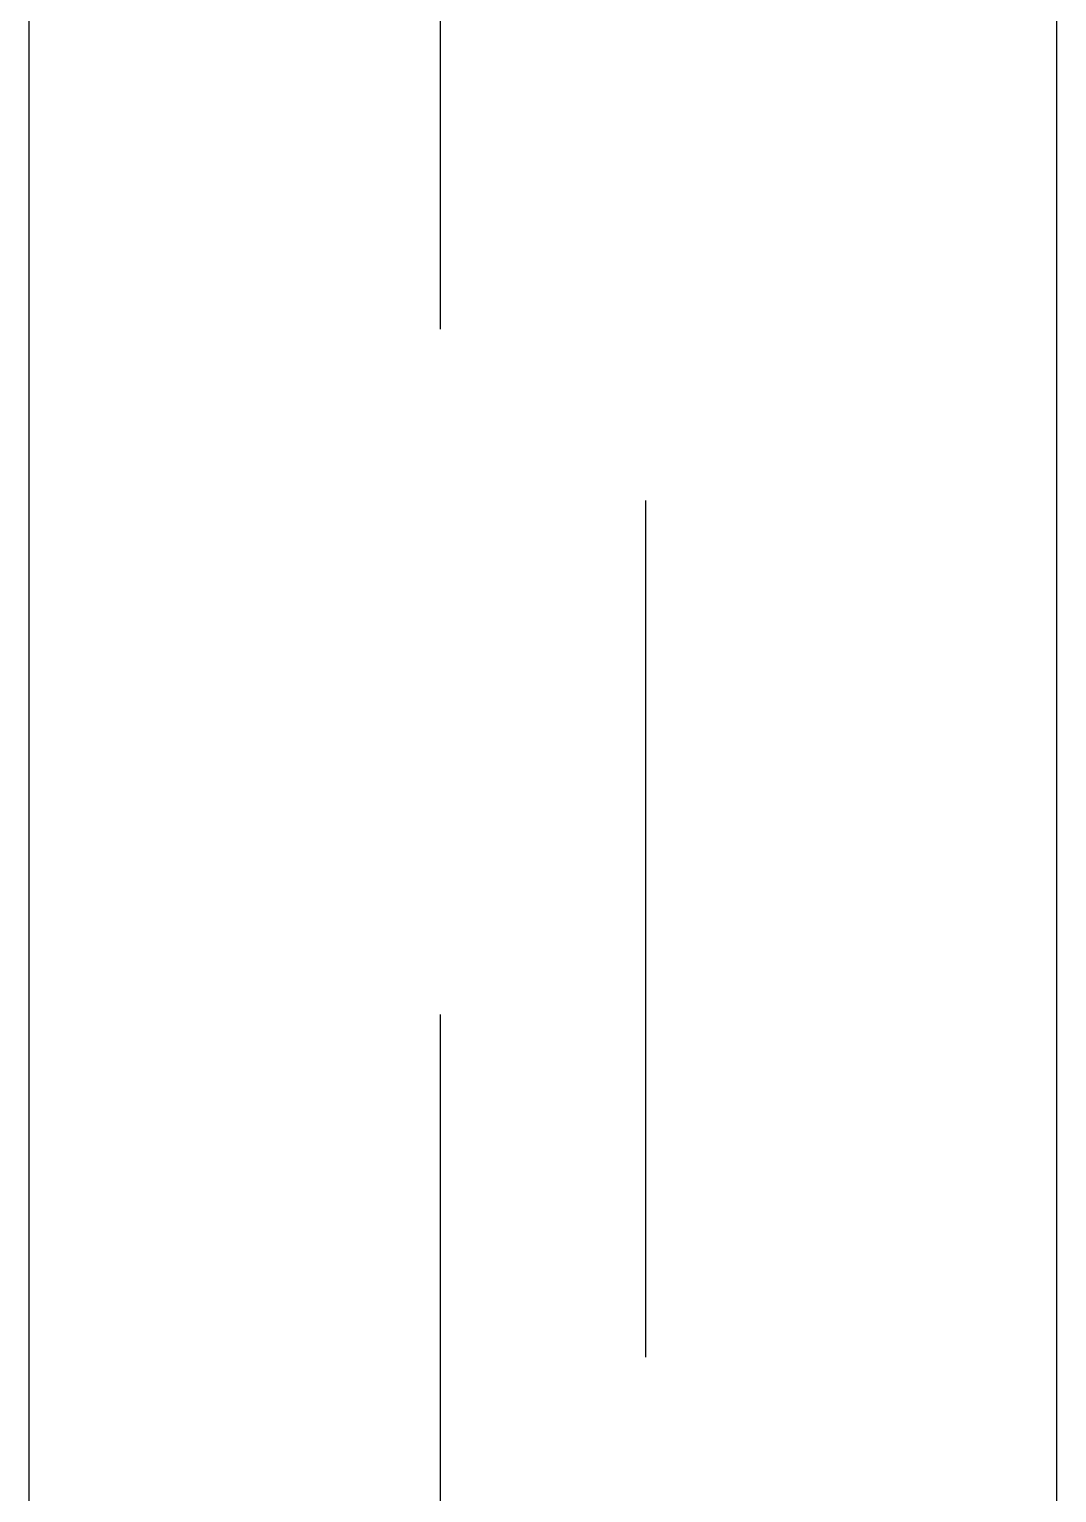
# Model space of a CAD drawing. Header units: inches. Extents: x 542650 to 544515, y 9574150 to 9574595.
# Drawn here: x 542787.9659 to 542788.1159, y 9574244.6561 to 9574244.8697 of the extents above; entities that cross this region are included whole.
import ezdxf

# ---------------------------------------------------------------- set-up
doc = ezdxf.new("R2010")
doc.units = ezdxf.units.IN
doc.header["$MEASUREMENT"] = 0
doc.linetypes.add('HIDDEN2', pattern=[0.1875, 0.125, -0.0625])
doc.layers.add('I-ARQ', color=8, linetype='Continuous')

msp = doc.modelspace()

# ---------------------------------------------------------------- linework, layer by layer
at = {"layer": 'I-ARQ'}
for p, q in [((542787.9659, 9574240.3134), (542787.9659, 9574244.9509)), ((542788.1159, 9574244.23939), (542788.1159, 9574244.9509))]:
    msp.add_line(p, q, dxfattribs=at)
at = {"layer": 'I-ARQ', "linetype": 'HIDDEN2'}
for p, q in [((542788.0259, 9574244.9509), (542788.0259, 9574244.4509)), ((542788.0559, 9574244.4509), (542788.0559, 9574244.9509))]:
    msp.add_line(p, q, dxfattribs=at)
at = {"layer": 'I-ARQ', "lineweight": 5}
for points in [[(542788.1159, 9574244.78279), (542788.1159, 9574244.78279), (542788.1159, 9574244.80158), (542788.1159, 9574244.80158)], [(542788.1159, 9574244.80158), (542788.1159, 9574244.80158), (542788.11622, 9574244.80158), (542788.11622, 9574244.80158)], [(542788.1159, 9574244.79853), (542788.1159, 9574244.79853), (542788.1159, 9574244.79027), (542788.1159, 9574244.79027)], [(542788.1159, 9574244.76401), (542788.1159, 9574244.76401), (542788.1159, 9574244.78279), (542788.1159, 9574244.78279)], [(542788.1159, 9574244.76401), (542788.1159, 9574244.76401), (542788.11622, 9574244.76401), (542788.11622, 9574244.76401)]]:
    msp.add_open_spline(points, degree=3, dxfattribs=at)
msp.add_open_spline([(542788.1159, 9574244.77532), (542788.1159, 9574244.77531), (542788.1159, 9574244.77532), (542788.1159, 9574244.77532), (542788.1159, 9574244.77532), (542788.1159, 9574244.77532), (542788.1159, 9574244.77532), (542788.1159, 9574244.77532), (542788.1159, 9574244.77532), (542788.1159, 9574244.77532), (542788.1159, 9574244.77532), (542788.1159, 9574244.77532), (542788.1159, 9574244.77532), (542788.1159, 9574244.77532), (542788.1159, 9574244.77532), (542788.1159, 9574244.77532), (542788.1159, 9574244.77532), (542788.1159, 9574244.77532), (542788.1159, 9574244.77532), (542788.1159, 9574244.77532), (542788.1159, 9574244.77532), (542788.1159, 9574244.77532), (542788.1159, 9574244.77532), (542788.1159, 9574244.77532), (542788.1159, 9574244.77532), (542788.1159, 9574244.77532), (542788.1159, 9574244.77532), (542788.1159, 9574244.77532), (542788.1159, 9574244.77532), (542788.1159, 9574244.77532), (542788.1159, 9574244.77532), (542788.1159, 9574244.77532), (542788.1159, 9574244.77532), (542788.1159, 9574244.77532), (542788.1159, 9574244.77532), (542788.1159, 9574244.77532)], degree=3, knots=[0, 0, 0, 0, 0.111111, 0.111111, 0.111111, 0.111111, 0.222222, 0.222222, 0.222222, 0.222222, 0.333333, 0.333333, 0.333333, 0.333333, 0.444444, 0.444444, 0.444444, 0.444444, 0.555556, 0.555556, 0.555556, 0.555556, 0.666667, 0.666667, 0.666667, 0.666667, 0.777778, 0.777778, 0.777778, 0.777778, 0.888889, 0.888889, 0.888889, 0.888889, 1, 1, 1, 1], dxfattribs=at)

doc.saveas('drawing.dxf')
